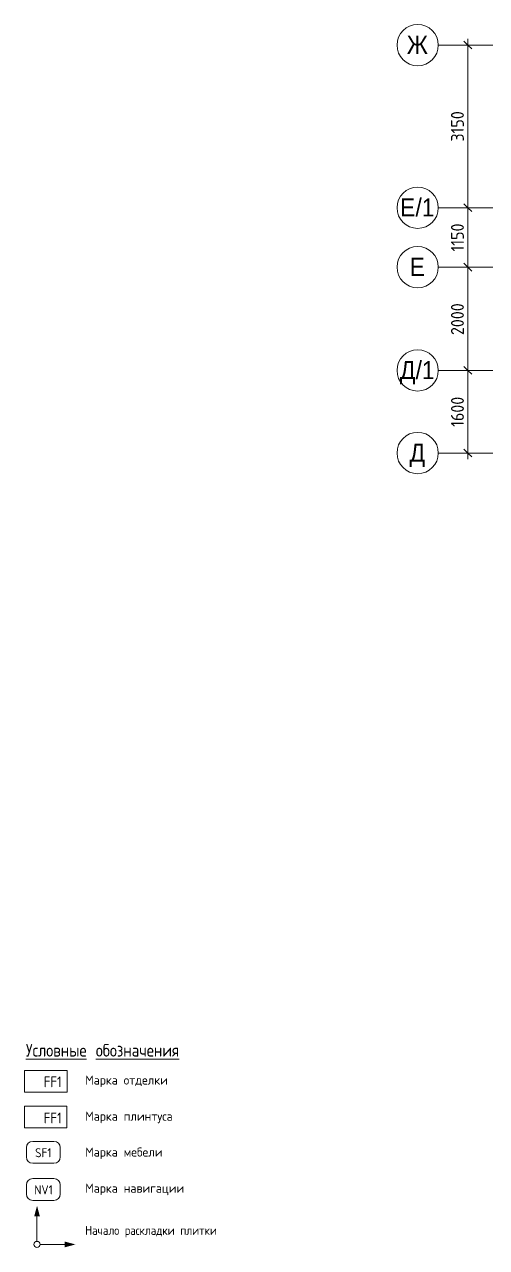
# Model space of a CAD drawing. Header units: millimetres. Extents: x 855 to 84199, y -1987 to 21700.
# Drawn here: x 855 to 9811, y -1987 to 21700 of the extents above; entities that cross this region are included whole.
import ezdxf

# ---------------------------------------------------------------- set-up
doc = ezdxf.new("R2010")
doc.units = ezdxf.units.MM
for name, color, linetype, lineweight in [('A-ANNO-DIMS', 7, 'Continuous', 9), ('A-ANNO-DIMS-100', 7, 'Continuous', 9), ('A-DETL', 7, 'Continuous', 9), ('G-ANNO-TEXT', 7, 'Continuous', 9), ('Оси', 7, 'Continuous', 9), ('Оси-1', 7, 'Continuous', 20)]:
    doc.layers.add(name, color=color, linetype=linetype, lineweight=lineweight)
for name, color, linetype, lineweight, true_color in [('A-DETL-GENF-1', 1, 'Continuous', 9, 0xff0000), ('G-ANNO-TEXT-1', 7, 'Continuous', 9, 0x3c3c3c), ('G-ANNO-TEXT-2', 7, 'Continuous', 9, 0x008000), ('G-ANNO-TEXT-3', 1, 'Continuous', 9, 0xff0000)]:
    doc.layers.add(name, color=color, linetype=linetype, lineweight=lineweight, true_color=true_color)
doc.styles.add('Arial', font='arial.ttf', dxfattribs={"width": 0.9, "height": 350})
doc.styles.add('GOST Common', font='GOST_Common.ttf', dxfattribs={"height": 175})
doc.styles.add('GOST Common_1', font='GOST_Common.ttf', dxfattribs={"width": 0.9, "height": 210})
doc.styles.add('GOST Common_2', font='GOST_Common.ttf', dxfattribs={"width": 0.9, "height": 245})
doc.styles.add('GOST Common_3', font='GOST_Common.ttf', dxfattribs={"width": 0.9, "height": 175})
doc.styles.add('ISOCPEUR', font='isocpeur.ttf', dxfattribs={"width": 0.9, "height": 175})
doc.styles.add('ISOCPEUR_1', font='isocpeur.ttf', dxfattribs={"width": 0.9, "height": 250})
doc.dimstyles.new('ISO-2_5_0_9К_БОЛЬШОЙ', dxfattribs={"dimscale": 304.8, "dimtxt": 248.995294, "dimasz": 0.492126, "dimexe": 0.393701, "dimexo": 0.984252, "dimgap": 0, "dimtad": 1, "dimdec": 0, "dimrnd": 10, "dimzin": 0, "dimdsep": 46, "dimtxsty": 'ISOCPEUR_1', "dimblk1": 'OBLIQUE', "dimblk2": 'OBLIQUE', "dimsah": 1, "dimcen": 0.09, "dimdle": 0.393701, "dimazin": 0, "dimtfac": 1, "dimtdec": 4, "dimtix": 1, "dimtmove": 0, "dimatfit": 3, "dimfxl": 1, "dimtvp": 1, "dimtolj": 1, "dimtzin": 0, "dimarcsym": 2})

# ---------------------------------------------------------------- blocks, each defined once
blk = doc.blocks.new('Ось сетки - D8-29747960-План разверток пом_ 1_60_ Этаж 1')
at = {"layer": 'Оси-1'}
for start, end in [(360, 180), (180, 360)]:
    blk.add_arc((0, 0), 4, start, end, dxfattribs=at)
blk = doc.blocks.new('DIMBLOCK5-План разверток пом_ 1_60_ Этаж 1')
at = {"layer": 'A-ANNO-DIMS-100', "lineweight": 20}
for p, q in [((9449, 21300), (9374, 21375)), ((9449, 21300), (9524, 21225)), ((9449, 18150), (9374, 18225)), ((9449, 18150), (9524, 18075))]:
    blk.add_line(p, q, dxfattribs=at)
at = {"layer": 'A-ANNO-DIMS-100'}
for p, q in [((9449, 21420), (9449, 18150)), ((9255, 21300), (9569, 21300)), ((9449, 21300), (9255, 21300)), ((9255, 18150), (9569, 18150)), ((9449, 18150), (9255, 18150))]:
    blk.add_line(p, q, dxfattribs=at)
at = {"layer": 'A-ANNO-DIMS-100', "color": 0, "insert": (9122, 19431), "char_height": 250, "width": 706.76, "attachment_point": 1, "rotation": 90, "line_spacing_factor": 1.149209, "style": 'ISOCPEUR_1'}
blk.add_mtext('3150', dxfattribs=at)
blk = doc.blocks.new('_Oblique')
at = {"color": 0, "linetype": 'ByBlock', "lineweight": -2}
blk.add_line((-0.5, -0.5), (0.5, 0.5), dxfattribs=at)
blk = doc.blocks.new('DIMBLOCK6-План разверток пом_ 1_60_ Этаж 1')
at = {"layer": 'A-ANNO-DIMS-100'}
for p, q in [((9255, 18150), (9569, 18150)), ((9449, 18150), (9255, 18150)), ((9449, 18150), (9449, 17000)), ((9255, 17000), (9569, 17000)), ((9449, 17000), (9255, 17000))]:
    blk.add_line(p, q, dxfattribs=at)
at = {"layer": 'A-ANNO-DIMS-100', "lineweight": 20}
for p, q in [((9449, 18150), (9374, 18225)), ((9449, 18150), (9524, 18075)), ((9449, 17000), (9374, 17075)), ((9449, 17000), (9524, 16925))]:
    blk.add_line(p, q, dxfattribs=at)
at = {"layer": 'A-ANNO-DIMS-100', "color": 0, "insert": (9122, 17302), "char_height": 250, "width": 655.05, "attachment_point": 1, "rotation": 90, "line_spacing_factor": 1.149209, "style": 'ISOCPEUR_1'}
blk.add_mtext('1150', dxfattribs=at)
blk = doc.blocks.new('DIMBLOCK7-План разверток пом_ 1_60_ Этаж 1')
at = {"layer": 'A-ANNO-DIMS-100', "lineweight": 20}
for p, q in [((9449, 17000), (9374, 17075)), ((9449, 17000), (9524, 16925)), ((9449, 15000), (9374, 15075)), ((9449, 15000), (9524, 14925))]:
    blk.add_line(p, q, dxfattribs=at)
at = {"layer": 'A-ANNO-DIMS-100'}
for p, q in [((9255, 17000), (9569, 17000)), ((9449, 17000), (9255, 17000)), ((9449, 17000), (9449, 15000)), ((9255, 15000), (9569, 15000)), ((9449, 15000), (9255, 15000))]:
    blk.add_line(p, q, dxfattribs=at)
at = {"layer": 'A-ANNO-DIMS-100', "color": 0, "insert": (9122, 15684), "char_height": 250, "width": 758.48, "attachment_point": 1, "rotation": 90, "line_spacing_factor": 1.149209, "style": 'ISOCPEUR_1'}
blk.add_mtext('2000', dxfattribs=at)
blk = doc.blocks.new('DIMBLOCK8-План разверток пом_ 1_60_ Этаж 1')
at = {"layer": 'A-ANNO-DIMS-100'}
for p, q in [((9255, 15000), (9569, 15000)), ((9449, 15000), (9255, 15000)), ((9449, 15000), (9449, 13280)), ((9255, 13400), (9569, 13400)), ((9449, 13400), (9255, 13400))]:
    blk.add_line(p, q, dxfattribs=at)
at = {"layer": 'A-ANNO-DIMS-100', "lineweight": 20}
for p, q in [((9449, 15000), (9374, 15075)), ((9449, 15000), (9524, 14925)), ((9449, 13400), (9374, 13475)), ((9449, 13400), (9524, 13325))]:
    blk.add_line(p, q, dxfattribs=at)
at = {"layer": 'A-ANNO-DIMS-100', "color": 0, "insert": (9122, 13906), "char_height": 250, "width": 706.76, "attachment_point": 1, "rotation": 90, "line_spacing_factor": 1.149209, "style": 'ISOCPEUR_1'}
blk.add_mtext('1600', dxfattribs=at)

msp = doc.modelspace()

# ---------------------------------------------------------------- hatches: boundary and pattern name
at = {"layer": 'A-DETL-GENF-1'}
for points in [[(1043.9, -1383.9), (1154.6, -1383.9), (1099.3, -1177.4)], [(1637.5, -1982.5), (1844, -1927.2), (1637.5, -1871.9)]]:
    msp.add_hatch(color=256, dxfattribs=at).paths.add_polyline_path(points)

# ---------------------------------------------------------------- linework, layer by layer
at = {"layer": 'A-DETL'}
for p, q in [((855.1, 750.1), (1675.1, 750.1)), ((855.1, 330.1), (855.1, 750.1)), ((1675.1, 750.1), (1675.1, 330.1)), ((1675.1, 330.1), (855.1, 330.1)), ((1015.1, 68.3), (1427.6, 68.3)), ((895.1, -233.3), (895.1, -51.7)), ((1547.6, -51.7), (1547.6, -233.3)), ((1427.6, -353.3), (1015.1, -353.3)), ((1015.1, -651.3), (1427.6, -651.3)), ((895.1, -953), (895.1, -771.3)), ((1547.6, -771.3), (1547.6, -953)), ((1427.6, -1073), (1015.1, -1073)), ((1097.5, -1387.2), (1097.5, -1867.2)), ((1637.5, -1927.2), (1157.5, -1927.2))]:
    msp.add_line(p, q, dxfattribs=at)
msp.add_circle((1097.5, -1927.2), 60, dxfattribs=at)
for centre, start, end in [((1015.1, -51.7), 90, 180), ((1427.6, -51.7), 0, 90), ((1015.1, -233.3), 180, 270), ((1427.6, -233.3), 270, 0), ((1015.1, -771.3), 90, 180), ((1427.6, -771.3), 0, 90), ((1015.1, -953), 180, 270), ((1427.6, -953), 270, 0)]:
    msp.add_arc(centre, 120, start, end, dxfattribs=at)
at = {"layer": 'G-ANNO-TEXT-1', "flags": 128}
msp.add_lwpolyline([(856.7, 1441.6), (1683.8, 1441.6), (1683.8, 1024.4), (856.7, 1024.4)], close=True, dxfattribs=at)
at = {"layer": 'Оси'}
for p, q in [((8875.9, 21300), (11375.9, 21300)), ((8875.9, 18150), (11375.9, 18150)), ((8875.9, 17000), (11375.9, 17000)), ((8875.9, 15000), (11375.9, 15000)), ((8875.9, 13400), (11375.9, 13400))]:
    msp.add_line(p, q, dxfattribs=at)

# ---------------------------------------------------------------- block references
at = {"layer": 'Оси-1', "xscale": 99.99999999999993, "yscale": 99.99999999999993, "zscale": 99.99999999999993, "rotation": 269.9999999999994}
for p in [(8475.9, 21300), (8475.9, 18150), (8475.9, 17000), (8475.9, 15000), (8475.9, 13400)]:
    msp.add_blockref('Ось сетки - D8-29747960-План разверток пом_ 1_60_ Этаж 1', p, dxfattribs=at)

# ---------------------------------------------------------------- texts
at = {"layer": 'G-ANNO-TEXT', "attachment_point": 1}
for s, insert, char_height, width, style in [('\\LУсловные', (884.7, 1955.6), 245, 1550.544, 'GOST Common_2'), ('\\L\\fGOST Common|b0|i0|c204|p34|;\\W.9;\\L ', (2164, 1955.6), 245, 90.911, 'GOST Common_2'), ('\\Lобозначения', (2239, 1955.6), 245, 2111.164, 'GOST Common_2'), ('Начало', (2033.4, -1567.6), 175, 863.658, 'GOST Common_3'), ('\\fGOST Common|b0|i0|c204|p34|;\\W.9; ', (2746, -1567.6), 175, 65.658, 'GOST Common_3'), ('раскладки', (2800.1, -1567.6), 175, 1237.405, 'GOST Common_3'), ('\\fGOST Common|b0|i0|c204|p34|;\\W.9; ', (3821.1, -1567.6), 175, 65.658, 'GOST Common_3'), ('плитки', (3875.3, -1567.6), 175, 853.557, 'GOST Common_3')]:
    msp.add_mtext(s, dxfattribs=dict(at, insert=insert, char_height=char_height, width=width, style=style))
at = {"layer": 'G-ANNO-TEXT-1', "attachment_point": 1}
for s, insert, char_height, width, style in [('   FF1   ', (884.7, 1327.3), 210, 929.316, 'GOST Common_1'), ('Марка', (2033.4, 1343.2), 175, 830.548, 'GOST Common'), ('\\fGOST Common|b0|i0|c204|p34|; ', (2718.6, 1343.2), 175, 72.954, 'GOST Common'), ('отделки', (2778.8, 1343.2), 175, 1099.915, 'GOST Common'), ('Марка', (2033.4, 643.2), 175, 830.548, 'GOST Common'), ('\\fGOST Common|b0|i0|c204|p34|; ', (2718.6, 643.2), 175, 72.954, 'GOST Common'), ('плинтуса', (2778.8, 643.2), 175, 1245.822, 'GOST Common'), ('Марка', (2033.4, -50.9), 175, 830.548, 'GOST Common'), ('\\fGOST Common|b0|i0|c204|p34|; ', (2718.6, -50.9), 175, 72.954, 'GOST Common'), ('мебели', (2778.8, -50.9), 175, 925.949, 'GOST Common'), ('Марка', (2033.4, -750.9), 175, 830.548, 'GOST Common'), ('\\fGOST Common|b0|i0|c204|p34|; ', (2718.6, -750.9), 175, 72.954, 'GOST Common'), ('навигации', (2778.8, -750.9), 175, 1414.177, 'GOST Common')]:
    msp.add_mtext(s, dxfattribs=dict(at, insert=insert, char_height=char_height, width=width, style=style))
at = {"layer": 'G-ANNO-TEXT-2', "char_height": 175, "attachment_point": 1, "style": 'ISOCPEUR'}
for s, insert, width in [('SF1', (1062.1, -63.7), 383.848), ('NV1', (1048.2, -782), 419.202)]:
    msp.add_mtext(s, dxfattribs=dict(at, insert=insert, width=width))
at = {"layer": 'G-ANNO-TEXT-3', "insert": (884.7, 627.3), "char_height": 210, "width": 929.316, "attachment_point": 1, "style": 'GOST Common_1'}
msp.add_mtext('   FF1   ', dxfattribs=at)
at = {"layer": 'Оси', "char_height": 350, "attachment_point": 1, "style": 'Arial'}
for s, insert, width in [('\\fArial|b0|i0|c204|p34|;\\W.9;Ж', (8266.9, 21481), 497.848), ('\\fArial|b0|i0|c204|p34|;\\W.9;Е', (8136, 18331), 360.759), ('/1', (8433.6, 18331), 454.557), ('\\fArial|b0|i0|c204|p34|;\\W.9;Е', (8323.2, 17181), 360.759), ('\\fArial|b0|i0|c204|p34|;\\W.9;Д', (8132.8, 15181), 367.975), ('/1', (8436.4, 15181), 454.557), ('\\fArial|b0|i0|c204|p34|;\\W.9;Д', (8320.5, 13581), 367.975)]:
    msp.add_mtext(s, dxfattribs=dict(at, insert=insert, width=width))

# ---------------------------------------------------------------- dimensions: what is measured, and where the dimension line sits
at = {"layer": 'A-ANNO-DIMS'}
for base, p1, p2, override, picture, middle in [((9448.6, 18150), (9554.7, 21300), (9554.7, 18150), {"dimpost": '<>', "dimfxl": 3150}, 'DIMBLOCK5-План разверток пом_ 1_60_ Этаж 1', (9323.6, 19725)), ((9448.6, 17000), (9554.7, 18150), (9554.7, 17000), {"dimpost": '<>', "dimfxl": 1150}, 'DIMBLOCK6-План разверток пом_ 1_60_ Этаж 1', (9323.6, 17575)), ((9448.6, 15000), (9554.7, 17000), (9554.7, 15000), {"dimpost": '<>', "dimfxl": 2000.000075}, 'DIMBLOCK7-План разверток пом_ 1_60_ Этаж 1', (9323.6, 16000)), ((9448.6, 13400), (9554.7, 15000), (9554.7, 13400), {"dimpost": '<>', "dimfxl": 1600}, 'DIMBLOCK8-План разверток пом_ 1_60_ Этаж 1', (9323.6, 14200))]:
    dim = msp.add_linear_dim(base=base, p1=p1, p2=p2, angle=90, dimstyle='ISO-2_5_0_9К_БОЛЬШОЙ', override=override, dxfattribs=at)
    dim.commit()
    dim.dimension.update_dxf_attribs({"geometry": picture, "text_midpoint": middle})

doc.saveas('drawing.dxf')
